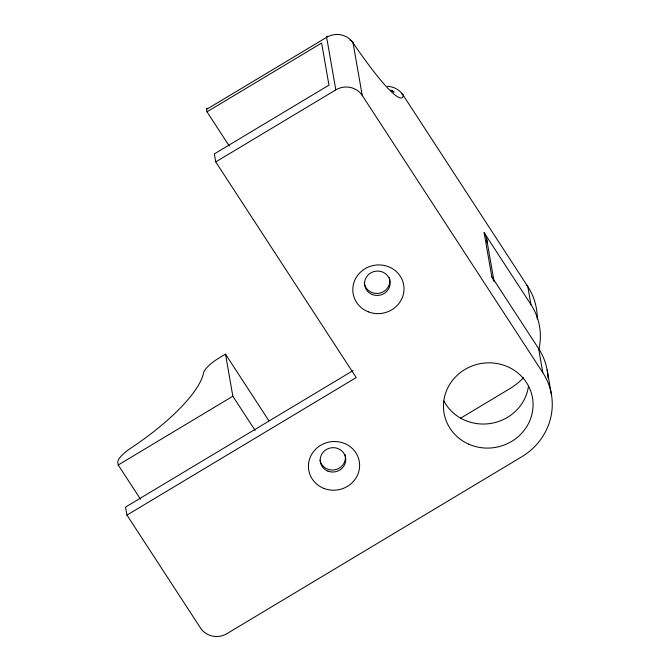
<?xml version="1.0" encoding="UTF-8"?>
<svg xmlns="http://www.w3.org/2000/svg" width="670" height="670" viewBox="0 0 670 670"><rect width="100%" height="100%" fill="white"/><g stroke="black" fill="none" stroke-linecap="round" stroke-linejoin="round"><path stroke-width="1" d="M229.266 146.001L206.996 111.815L206.569 109.361L326.65 37.319A19.237 2.295 59 0 1 327.479 36.381M206.996 111.815L321.617 43.047L328.962 85.132L214.341 153.899L215.74 161.914L356.214 377.562L126.957 515.096L200.539 628.058A19.237 18.241 -9.9 0 0 226.954 633.636L521.704 456.806A64.111 60.794 -9.9 0 0 542.834 372.721L538.638 348.668L491.814 276.785L484.125 232.699L530.95 304.582A64.111 60.794 -9.9 0 1 538.822 349.598M215.74 161.914L335.821 89.872A19.237 18.241 -9.9 0 1 362.227 95.45L542.834 372.721M268.896 420.768L225.497 354.145L218.805 358.165A19.237 5.653 -33.1 0 0 203.504 372.989A108.992 32.043 -33.1 0 1 130.667 448.247A19.237 5.653 -33.1 0 0 117.786 462.543L118.213 464.997L140.491 499.183M118.213 464.997L232.842 396.23L225.497 354.145M353.023 370.619L125.558 507.081L126.957 515.096M460.524 418.239L509.811 388.675A64.111 60.794 -9.9 0 0 523.538 377.679M391.406 90.433L394.086 92.108L390.886 90.073M232.842 396.23L255.111 430.416M547.122 369.865L551.318 393.918M530.95 304.582L527.801 286.551L403.29 95.408A128.238 15.31 59 0 1 353.057 42.905M486.663 239.056L493.832 280.144M350.058 40.2A19.229 8.325 -34.3 0 1 353.057 42.897L362.227 95.45M335.821 89.872L326.65 37.319A19.237 18.241 -9.9 0 1 353.057 42.897M538.638 348.668A64.111 60.794 -9.9 0 1 548.027 377.972M528.479 386.272A44.882 42.562 -9.9 0 1 491.361 423.34A44.882 42.562 -9.9 0 1 443.9 401.012M206.569 109.361A19.237 2.295 59 0 1 207.39 108.423M491.814 276.785A19.237 18.241 -9.9 0 1 493.949 281.408M484.125 232.699A19.237 18.241 -9.9 0 1 486.948 242.733M387.444 86.355A19.229 18.877 7.3 0 1 403.29 95.408A19.237 5.653 -33.1 0 0 401.665 93.859M537.223 318.945A64.111 60.794 -9.9 0 0 527.801 286.551A19.237 5.653 -33.1 0 0 526.26 285.026M389.345 277.782A12.822 12.161 -9.9 0 1 379.195 293.217A12.822 12.161 -9.9 0 1 364.237 282.355M344.95 454.369A12.822 12.161 -9.9 0 1 335.435 469.678A12.822 12.161 -9.9 0 1 320.009 460.156M468.724 444.16A44.882 42.562 -9.9 0 0 532.952 401.606A44.882 42.562 -9.9 0 0 463.096 370.627A44.882 42.562 -9.9 0 0 468.724 444.16M372.344 294.549A12.822 12.161 -9.9 0 0 390.066 281.567A12.822 12.161 -9.9 0 0 369.656 273.653A12.822 12.161 -9.9 0 0 372.344 294.549M368.383 311.852A25.644 24.321 -9.9 0 0 403.826 285.889A25.644 24.321 -9.9 0 0 363.014 270.069A25.644 24.321 -9.9 0 0 368.383 311.852M327.957 471.136A12.822 12.161 -9.9 0 0 345.678 458.154A12.822 12.161 -9.9 0 0 325.268 450.248A12.822 12.161 -9.9 0 0 327.957 471.136M323.995 488.438A25.644 24.321 -9.9 0 0 359.438 462.476A25.644 24.321 -9.9 0 0 318.627 446.656A25.644 24.321 -9.9 0 0 323.995 488.438"/></g></svg>
